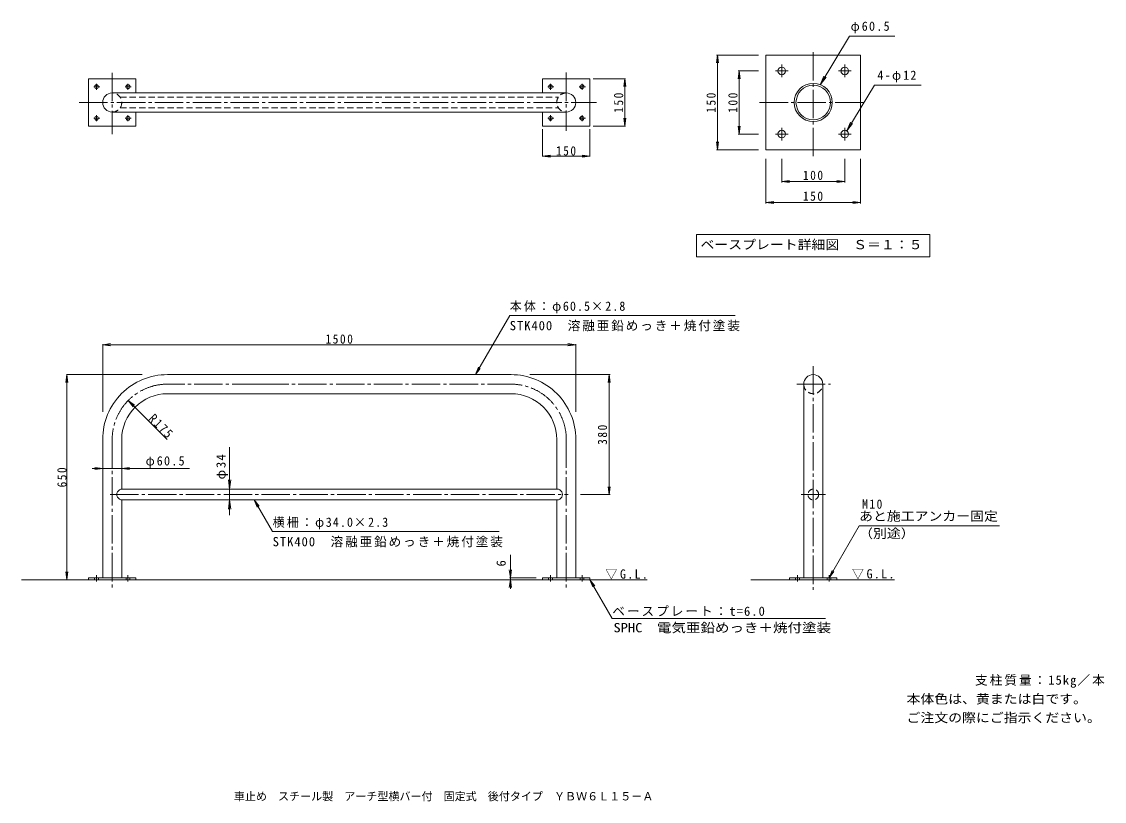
# Model space of a CAD drawing. Units: millimetres at full size, with parts at other scales. Extents: x -1613 to 1820, y -1359 to 1112.
import ezdxf
from ezdxf.enums import TextEntityAlignment as Align

# ---------------------------------------------------------------- set-up
doc = ezdxf.new("R2010")
doc.units = ezdxf.units.MM
doc.header["$LTSCALE"] = 10
doc.linetypes.add('CHAIN2', pattern=[12, 9, -1, 1, -1])
doc.linetypes.add('DASHED2', pattern=[3, 2, -1])
for name, color, linetype, lineweight in [('C-0', 7, 'CHAIN2', 9), ('C-2', 3, 'Continuous', 9), ('C-4', 7, 'Continuous', 9), ('C-5', 7, 'Continuous', 9), ('C-6', 6, 'Continuous', 5), ('E-0', 7, 'CHAIN2', 9), ('E-2', 3, 'Continuous', 9), ('E-4', 7, 'Continuous', 9), ('E-5', 7, 'Continuous', 9)]:
    doc.layers.add(name, color=color, linetype=linetype, lineweight=lineweight)
doc.layers.add('F-5_F-5ﾚｲﾔ', color=2, linetype='Continuous')
doc.layers.add('F-F_F-Fﾚｲﾔ', color=2, linetype='Continuous')
doc.styles.add('ＭＳ ゴシック', font='')
doc.styles.get('ＭＳ ゴシック').set_extended_font_data('MS Gothic')

msp = doc.modelspace()

# ---------------------------------------------------------------- linework, layer by layer
at = {"layer": 'C-0'}
for p, q in [((-1325.65, 949.85), (-1325.65, 755.86)), ((113.85, 950.72), (113.85, 766.14)), ((-1384.31, 906.11), (-1365.18, 906.11)), ((-1375.65, 896.6), (-1375.65, 915.49)), ((-1284.31, 906.11), (-1265.18, 906.11)), ((-1275.65, 896.6), (-1275.65, 915.49)), ((55.19, 906.11), (74.32, 906.11)), ((63.85, 896.6), (63.85, 915.49)), ((155.19, 906.11), (174.32, 906.11)), ((163.85, 896.6), (163.85, 915.49)), ((-1430.55, 856.11), (210.1, 856.11)), ((-1384.31, 806.11), (-1365.18, 806.11)), ((-1375.65, 796.6), (-1375.65, 815.49)), ((-1284.31, 806.11), (-1265.18, 806.11)), ((-1275.65, 796.6), (-1275.65, 815.49)), ((55.19, 806.11), (74.32, 806.11)), ((63.85, 796.6), (63.85, 815.49)), ((155.19, 806.11), (174.32, 806.11)), ((163.85, 796.6), (163.85, 815.49)), ((896.86, 19.82), (896.86, -688.65)), ((-855.9, -36.7), (-1150.65, -36.7)), ((-855.9, -36.7), (-61.15, -36.7)), ((844.97, -36.7), (952, -36.7)), ((-1325.65, -211.7), (-1325.65, -688.65)), ((113.85, -211.7), (113.85, -688.65)), ((-1332.07, -386.45), (120.26, -386.45)), ((858.19, -386.45), (935.31, -386.45)), ((-1375.65, -642.62), (-1375.65, -662.62)), ((-1275.65, -642.62), (-1275.65, -662.62)), ((63.85, -642.61), (63.85, -662.62)), ((163.85, -642.61), (163.85, -662.62)), ((846.86, -642.61), (846.86, -662.62)), ((946.86, -642.61), (946.86, -662.62))]:
    msp.add_line(p, q, dxfattribs=at)
at = {"layer": 'C-0', "color": 3, "linetype": 'Continuous'}
for p, q in [((-1400.7, -650.45), (-1400.65, -650.45)), ((38.8, -650.45), (38.85, -650.45)), ((821.81, -650.45), (821.86, -650.45))]:
    msp.add_line(p, q, dxfattribs=at)
at = {"layer": 'C-0'}
for centre, start, end in [((-1150.65, -211.7), 89.99976, 180), ((-61.15, -211.7), 0, 90.00024)]:
    msp.add_arc(centre, 175, start, end, dxfattribs=at)
at = {"layer": 'C-2'}
for p, q in [((-1250.65, 886.36), (-1250.65, 931.11)), ((188.85, 931.11), (38.85, 931.11)), ((38.85, 931.11), (38.85, 886.36)), ((188.85, 781.11), (188.85, 931.11)), ((-1325.65, 886.36), (113.85, 886.36)), ((-1325.65, 825.86), (113.85, 825.86)), ((-1250.65, 781.11), (-1250.65, 825.86)), ((38.85, 825.86), (38.85, 781.11)), ((38.85, 781.11), (188.85, 781.11)), ((-855.9, -6.45), (-1150.65, -6.45)), ((-855.9, -6.45), (-61.15, -6.45)), ((-855.9, -66.95), (-1150.65, -66.95)), ((-855.9, -66.95), (-61.15, -66.95)), ((866.61, -36.7), (866.61, -650.45)), ((927.11, -36.7), (927.11, -650.45)), ((-1355.9, -211.7), (-1355.9, -650.45)), ((-1295.4, -211.7), (-1295.4, -369.45)), ((83.6, -211.7), (83.6, -369.45)), ((144.1, -211.7), (144.1, -650.45)), ((-1294.23, -369.45), (84.77, -369.45)), ((-1295.4, -403.41), (-1295.4, -650.45)), ((-1294.23, -403.45), (84.77, -403.45)), ((83.6, -403.45), (83.6, -650.45)), ((-1400.65, -650.45), (-1250.7, -650.45)), ((-1400.65, -650.45), (-1400.65, -656.45)), ((-1295.45, -649.61), (-1295.45, -650.45)), ((-1250.7, -650.45), (-1250.7, -656.45)), ((38.85, -650.45), (188.8, -650.45)), ((38.85, -650.45), (38.85, -656.45)), ((188.8, -650.45), (188.8, -656.45)), ((821.86, -650.45), (971.81, -650.45)), ((821.86, -650.45), (821.86, -656.45)), ((927.06, -649.61), (927.06, -650.45)), ((971.81, -650.45), (971.81, -656.45))]:
    msp.add_line(p, q, dxfattribs=at)
at = {"layer": 'C-2', "linetype": 'DASHED2'}
for p, q in [((-1300.63, 873.11), (88.83, 873.11)), ((-1300.63, 839.11), (88.83, 839.11)), ((-1381.65, -650.45), (-1381.65, -656.45)), ((-1369.65, -650.45), (-1369.65, -656.45)), ((-1281.65, -650.45), (-1281.65, -656.45)), ((-1269.65, -650.45), (-1269.65, -656.45)), ((57.85, -650.45), (57.85, -656.45)), ((69.85, -650.45), (69.85, -656.45)), ((157.85, -650.45), (157.85, -656.45)), ((169.85, -650.45), (169.85, -656.45)), ((840.86, -650.45), (840.86, -656.45)), ((852.86, -650.45), (852.86, -656.45)), ((940.86, -650.45), (940.86, -656.45)), ((952.86, -650.45), (952.86, -656.45))]:
    msp.add_line(p, q, dxfattribs=at)
at = {"layer": 'C-2'}
msp.add_lwpolyline([(-1250.65, 931.11), (-1400.65, 931.11), (-1400.65, 781.11), (-1250.65, 781.11)], dxfattribs=at)
for centre in [(-1375.65, 906.11), (-1275.65, 906.11), (63.85, 906.11), (163.85, 906.11), (-1375.65, 806.11), (-1275.65, 806.11), (63.85, 806.11), (163.85, 806.11)]:
    msp.add_circle(centre, 6, dxfattribs=at)
at = {"layer": 'C-2', "linetype": 'DASHED2'}
msp.add_circle((896.97, -386.45), 17, dxfattribs=at)
at = {"layer": 'C-2'}
for centre, radius, start, end in [((-1325.65, 856.11), 30.25, 90, 270), ((113.85, 856.11), 30.25, 270, 90), ((-1150.65, -211.7), 205.25, 89.99977, 180), ((-61.15, -211.7), 205.25, 0, 90.00023), ((896.86, -36.7), 30.25, 0, 180), ((-1150.65, -211.7), 144.75, 89.9998, 180), ((-61.15, -211.7), 144.75, 0, 90.0002), ((-1294.23, -386.45), 17, 89.99959, 270), ((84.77, -386.45), 17, 270, 90.00041)]:
    msp.add_arc(centre, radius, start, end, dxfattribs=at)
at = {"layer": 'C-2', "linetype": 'DASHED2'}
for centre, start, end in [((-1325.65, 856.11), 270, 90), ((113.85, 856.11), 90, 270), ((896.86, -36.7), 180, 0)]:
    msp.add_arc(centre, 30.25, start, end, dxfattribs=at)
at = {"layer": 'C-4'}
for p, q in [((301.21, 931.11), (198.85, 931.11)), ((299.71, 931.11), (299.71, 781.11)), ((38.85, 684.43), (38.85, 771.11)), ((188.85, 684.43), (188.85, 771.11)), ((301.21, 781.11), (198.85, 781.11)), ((38.85, 685.93), (188.85, 685.93)), ((-1355.9, 89.95), (-1355.9, -124.18)), ((-1355.9, 88.45), (144.1, 88.45)), ((144.1, 89.95), (144.1, -122.94)), ((-1470.92, -6.45), (-1231.04, -6.45)), ((-1469.42, -6.45), (-1469.42, -656.45)), ((252.5, -6.45), (-1.54, -6.45)), ((249.5, -6.45), (246.23, -31.24)), ((249.5, -386.45), (249.5, -6.45)), ((249.5, -6.45), (252.76, -31.24)), ((-1274.89, -88.46), (-1255.06, -103.68)), ((-1274.89, -88.46), (-1259.67, -108.29)), ((-1151.61, -211.74), (-1274.89, -88.46)), ((144.1, -122.94), (144.1, -124.18)), ((-953.41, -236.87), (-953.41, -451.5)), ((-1080.9, -303.69), (-1389.65, -303.69)), ((-1355.9, -303.69), (-1355.9, -305.49)), ((-1295.4, -303.69), (-1295.4, -305.49)), ((-953.41, -369.45), (-957.32, -339.71)), ((-953.41, -369.45), (-949.49, -339.71)), ((-953.41, -369.45), (-950.41, -369.45)), ((249.5, -386.45), (246.23, -361.67)), ((249.5, -386.45), (252.76, -361.67)), ((-953.41, -403.45), (-957.32, -433.19)), ((-953.41, -403.45), (-950.41, -403.45)), ((-953.41, -403.45), (-949.49, -433.19)), ((252.5, -386.45), (158.66, -386.45)), ((-63.48, -650.45), (-63.48, -577.46)), ((-63.48, -650.45), (-66.74, -625.66)), ((-66.48, -650.45), (18.8, -650.45)), ((-63.48, -650.45), (-60.22, -625.66)), ((-63.48, -650.45), (-63.48, -656.45)), ((-63.48, -656.45), (-66.74, -681.24)), ((-63.48, -656.45), (-60.22, -681.24)), ((-63.48, -656.45), (-63.48, -685.85))]:
    msp.add_line(p, q, dxfattribs=at)
at = {"layer": 'C-4', "linetype": 'CHAIN2'}
for p, q in [((299.71, 931.11), (296.44, 906.33)), ((299.71, 931.11), (302.97, 906.33)), ((299.71, 781.11), (296.44, 805.9)), ((299.71, 781.11), (302.97, 805.9)), ((38.85, 685.93), (63.63, 689.19)), ((188.85, 685.93), (164.06, 689.19)), ((38.85, 685.93), (63.63, 682.67)), ((188.85, 685.93), (164.06, 682.67)), ((-1355.9, 88.45), (-1331.12, 91.71)), ((-1355.9, 88.45), (-1331.12, 85.19)), ((144.1, 88.45), (119.31, 91.71)), ((144.1, 88.45), (119.31, 85.19)), ((-1469.42, -6.45), (-1472.68, -31.24)), ((-1469.42, -6.45), (-1466.16, -31.24)), ((-1355.9, -303.69), (-1380.69, -300.43)), ((-1355.9, -303.69), (-1380.69, -306.95)), ((-1295.4, -303.69), (-1270.62, -300.43)), ((-1295.4, -303.69), (-1270.62, -306.95)), ((-1469.42, -656.45), (-1472.68, -631.67)), ((-1469.42, -656.45), (-1466.16, -631.67))]:
    msp.add_line(p, q, dxfattribs=at)
at = {"layer": 'C-5'}
for p, q in [((-174.29, -6.45), (-65.41, 180.96)), ((-65.41, 180.96), (649.59, 180.96)), ((-174.29, -6.45), (-164.72, 16.65)), ((-174.29, -6.45), (-159.07, 13.38)), ((-875.42, -403.45), (-860.2, -423.28)), ((-875.42, -403.45), (-865.85, -426.54)), ((-875.42, -403.45), (-817.1, -503.82)), ((-817.1, -503.82), (-98.64, -503.82)), ((946.86, -650.45), (1042.17, -485.38)), ((1042.17, -485.38), (1487.17, -485.38)), ((946.86, -650.45), (956.43, -627.35)), ((946.86, -650.45), (962.08, -630.62)), ((259.72, -779.28), (188.8, -656.45)), ((188.8, -656.45), (204.02, -676.28)), ((188.8, -656.45), (198.37, -679.55)), ((259.72, -779.28), (935.19, -779.28))]:
    msp.add_line(p, q, dxfattribs=at)
at = {"layer": 'C-6'}
for p, q in [((-1612.8, -656.46), (369.89, -656.45)), ((1154.78, -656.45), (698.73, -656.45))]:
    msp.add_line(p, q, dxfattribs=at)
at = {"layer": 'E-0'}
for p, q in [((896.86, 686.11), (896.86, 1026.11)), ((796.86, 936.11), (796.86, 976.11)), ((996.86, 936.11), (996.86, 976.11)), ((776.86, 956.11), (816.86, 956.11)), ((976.86, 956.11), (1016.86, 956.11)), ((726.86, 856.11), (1066.86, 856.11)), ((776.86, 756.11), (816.86, 756.11)), ((796.86, 736.11), (796.86, 776.11)), ((976.86, 756.11), (1016.86, 756.11)), ((996.86, 736.11), (996.86, 776.11))]:
    msp.add_line(p, q, dxfattribs=at)
at = {"layer": 'E-2'}
for p, q in [((1046.86, 706.11), (1046.86, 1006.11)), ((746.86, 706.11), (1046.86, 706.11))]:
    msp.add_line(p, q, dxfattribs=at)
msp.add_lwpolyline([(1046.86, 1006.11), (746.86, 1006.11), (746.86, 706.11)], dxfattribs=at)
for centre, radius in [((796.86, 956.11), 12), ((996.86, 956.11), 12), ((896.86, 856.11), 60.5), ((896.86, 856.11), 54.7), ((796.86, 756.11), 12), ((996.86, 756.11), 12)]:
    msp.add_circle(centre, radius, dxfattribs=at)
at = {"layer": 'E-4'}
for p, q in [((592.92, 1006.11), (589.65, 981.33)), ((589.92, 1006.11), (723.16, 1006.11)), ((592.92, 1006.11), (596.18, 981.33)), ((662.02, 956.11), (658.76, 931.33)), ((659.02, 956.11), (723.16, 956.11)), ((662.02, 956.11), (665.29, 931.33)), ((659.02, 756.11), (723.16, 756.11)), ((662.02, 756.11), (665.29, 780.9)), ((592.92, 706.11), (596.18, 730.9)), ((589.92, 706.11), (723.16, 706.11)), ((746.86, 536.24), (746.86, 677.81)), ((796.86, 602.42), (796.86, 677.81)), ((996.86, 602.42), (996.86, 677.81)), ((1046.86, 536.24), (1046.86, 677.81)), ((796.86, 605.42), (821.65, 608.68)), ((796.86, 605.42), (821.65, 602.16)), ((996.86, 605.42), (972.07, 608.68)), ((746.86, 539.24), (771.65, 542.5)), ((746.86, 539.24), (771.65, 535.98)), ((1046.86, 539.24), (1022.07, 542.5))]:
    msp.add_line(p, q, dxfattribs=at)
for points in [[(592.92, 1006.11), (592.92, 706.11), (589.65, 730.9)], [(662.02, 956.11), (662.02, 756.11), (658.76, 780.9)], [(796.86, 605.42), (996.86, 605.42), (972.07, 602.16)], [(746.86, 539.24), (1046.86, 539.24), (1022.07, 535.98)]]:
    msp.add_lwpolyline(points, dxfattribs=at)
at = {"layer": 'E-5'}
for p, q in [((1012.02, 1066.6), (918.82, 912.49)), ((1155.12, 1066.6), (1012.02, 1066.6)), ((918.82, 912.49), (930.86, 939.97)), ((918.82, 912.49), (937.56, 935.91)), ((1090.72, 911.31), (1003.07, 766.38)), ((1090.72, 911.31), (1238.64, 911.31)), ((1003.07, 766.38), (1015.11, 793.86)), ((1003.07, 766.38), (1021.81, 789.81)), ((526.78, 437.23), (1266.94, 437.23)), ((526.78, 437.23), (526.78, 367.23)), ((1266.94, 437.23), (1266.94, 367.23)), ((526.78, 367.23), (1266.94, 367.23))]:
    msp.add_line(p, q, dxfattribs=at)

# ---------------------------------------------------------------- texts
at = {"layer": 'C-4', "color": 2, "style": 'ＭＳ ゴシック'}
msp.add_text('6', height=29.33, rotation=90, dxfattribs=at).set_placement((-69.48, -614.62), align=Align.BOTTOM_LEFT)
at = {"layer": 'C-4', "color": 2, "char_height": 29.33, "attachment_point": 7, "style": 'ＭＳ ゴシック'}
for s, insert, rotation in [('\\T1.27;\\W0.9;150', (294.68, 823.61), 90), ('\\T1.28;\\W0.9;R175', (-1213, -149.05), 315), ('\\T1.27;\\W0.9;380', (243.5, -228.95), 90), ('\\T1.19;φ34', (-958.41, -338.66), 90), ('\\T1.27;\\W0.9;650', (-1470.11, -363.95), 90)]:
    msp.add_mtext(s, dxfattribs=dict(at, insert=insert, rotation=rotation))
for s, insert in [('\\T1.27;\\W0.9;150', (81.35, 687.64)), ('\\T1.28;\\W0.9;1500', (-649.65, 91.35)), ('\\T1.22;\\W0.95;φ60.5', (-1219.68, -302.34))]:
    msp.add_mtext(s, dxfattribs=dict(at, insert=insert))
at = {"layer": 'C-5', "color": 2, "style": 'ＭＳ ゴシック'}
for s, width, p in [('あと施工アンカー固定', 1.1, (1042.17, -478.38)), ('（別途）', 1.1, (1042.17, -533.17)), ('SPHC\u3000電気亜鉛めっき＋焼付塗装', 1.15, (263.37, -831.98))]:
    msp.add_text(s, height=29.33, dxfattribs=dict(at, width=width)).set_placement(p, align=Align.BOTTOM_LEFT)
at = {"layer": 'C-5', "color": 2, "char_height": 29.33, "attachment_point": 7, "style": 'ＭＳ ゴシック'}
for s, insert in [('\\T1.18;\\W0.95;本体：φ60.5×2.8', (-65.41, 187.96)), ('\\T1.15;STK400\u3000溶融亜鉛めっき＋焼付塗装', (-65.41, 130.89)), ('\\T1.27;\\W0.9;M10', (1052.07, -432.05)), ('\\T1.18;\\W0.95;横柵：φ34.0×2.3', (-817.1, -496.82)), ('\\T1.15;STK400\u3000溶融亜鉛めっき＋焼付塗装', (-817.1, -553.89)), ('\\T1.22;\\W0.95;▽G.L.', (237.76, -655.77)), ('\\T1.22;\\W0.95;▽G.L.', (1019.56, -655.12)), ('\\T1.16;ベースプレート：t=6.0', (259.72, -772.28))]:
    msp.add_mtext(s, dxfattribs=dict(at, insert=insert))
at = {"layer": 'E-4', "color": 2, "char_height": 29.33, "attachment_point": 7, "rotation": 90, "style": 'ＭＳ ゴシック'}
for s, insert in [('\\T1.27;\\W0.9;150', (587.92, 823.61)), ('\\T1.27;\\W0.9;100', (657.02, 823.61))]:
    msp.add_mtext(s, dxfattribs=dict(at, insert=insert))
at = {"layer": 'E-4', "color": 2, "char_height": 29.33, "attachment_point": 7, "style": 'ＭＳ ゴシック'}
for s, insert in [('\\T1.27;\\W0.9;100', (864.36, 610.42)), ('\\T1.27;\\W0.9;150', (864.36, 544.24))]:
    msp.add_mtext(s, dxfattribs=dict(at, insert=insert))
at = {"layer": 'E-5', "color": 2, "style": 'ＭＳ ゴシック', "width": 1.1}
msp.add_text('ベースプレート詳細図\u3000Ｓ＝１：５', height=29.33, dxfattribs=at).set_placement((539.36, 382.23), align=Align.BOTTOM_LEFT)
at = {"layer": 'E-5', "color": 2, "char_height": 29.33, "attachment_point": 7, "style": 'ＭＳ ゴシック'}
for s, insert in [('\\T1.22;\\W0.95;φ60.5', (1015.46, 1075.35)), ('\\T1.22;\\W0.95;4-φ12', (1100.38, 920.06))]:
    msp.add_mtext(s, dxfattribs=dict(at, insert=insert))
at = {"layer": 'F-5_F-5ﾚｲﾔ', "style": 'ＭＳ ゴシック', "width": 1.1}
for s, p in [('本体色は、黄または白です。', (1192.64, -1057.84)), ('ご注文の際にご指示ください。', (1192.64, -1117.31))]:
    msp.add_text(s, height=29.33, dxfattribs=at).set_placement(p, align=Align.BOTTOM_LEFT)
at = {"layer": 'F-5_F-5ﾚｲﾔ', "insert": (1409.84, -999.01), "char_height": 29.33, "attachment_point": 7, "style": 'ＭＳ ゴシック'}
msp.add_mtext('\\T1.16;支柱質量：15kg／本', dxfattribs=at)
at = {"layer": 'F-F_F-Fﾚｲﾔ', "style": 'ＭＳ ゴシック'}
msp.add_text('車止め\u3000スチール製\u3000アーチ型横バー付\u3000固定式\u3000後付タイプ\u3000ＹＢＷ６Ｌ１５－Ａ', height=25.66, dxfattribs=at).set_placement((-940, -1363.75), align=Align.BOTTOM_LEFT)

doc.saveas('drawing.dxf')
